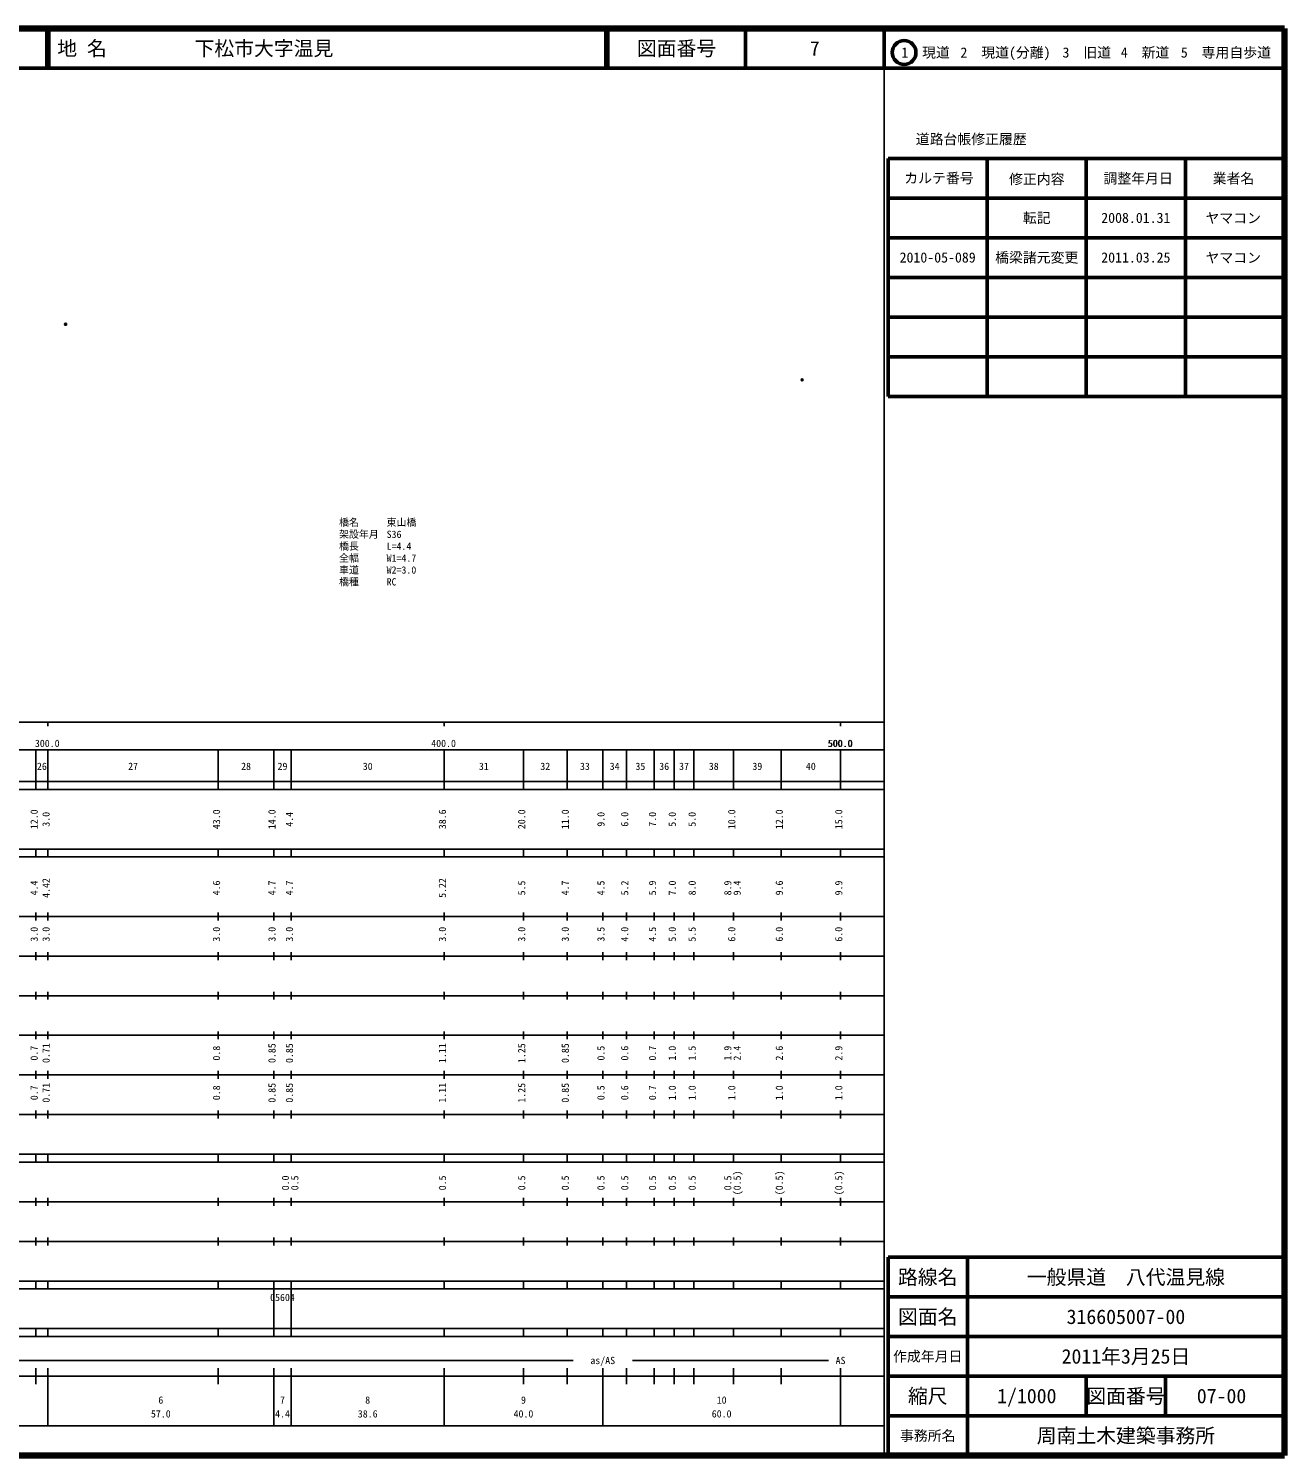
# Model space of a CAD drawing. Units: millimetres on the paper, with parts at other scales. Extents: x 40 to 680, y 20 to 380.
# Drawn here: x 363.1 to 680, y 20 to 380 of the extents above; entities that cross this region are included whole.
import ezdxf
from ezdxf.enums import TextEntityAlignment as Align

# ---------------------------------------------------------------- set-up
doc = ezdxf.new("R2010")
doc.units = ezdxf.units.MM
doc.header["$PDMODE"] = 32
doc.header["$PDSIZE"] = 0.5
for name, color, linetype in [('M-OTRS', 6, 'Continuous'), ('M-STR-HTXT', 7, 'Continuous'), ('M-TTL-TXT', 7, 'Continuous')]:
    doc.layers.add(name, color=color, linetype=linetype)
for name, color, linetype, lineweight in [('M-TTL', 2, 'Continuous', 140), ('M-TTL-BAND', 7, 'Continuous', 25), ('M-TTL-FRAM', 2, 'Continuous', 50), ('M-TTL-LINE', 7, 'Continuous', 50)]:
    doc.layers.add(name, color=color, linetype=linetype, lineweight=lineweight)
doc.styles.add('ＭＳ ゴシック', font='')
doc.styles.get('ＭＳ ゴシック').set_extended_font_data('MS Gothic')

msp = doc.modelspace()

# ---------------------------------------------------------------- linework, layer by layer
at = {"layer": 'M-OTRS'}
for p in [(372.491, 305.376), (558.306, 291.376)]:
    msp.add_point(p, dxfattribs=at)
at = {"layer": 'M-TTL'}
for p, q in [((680, 380), (40, 380)), ((680, 20), (680, 380)), ((40, 20), (680, 20))]:
    msp.add_line(p, q, dxfattribs=at)
at = {"layer": 'M-TTL-BAND'}
for p, q in [((579, 20), (579, 370)), ((40, 205), (579, 205)), ((368, 205), (368, 204)), ((468, 205), (468, 204)), ((568, 205), (568, 204)), ((68, 198), (579, 198)), ((365, 188), (365, 198)), ((368, 188), (368, 198)), ((411, 188), (411, 198)), ((425, 188), (425, 198)), ((429.4, 188), (429.4, 198)), ((468, 188), (468, 198)), ((488, 188), (488, 198)), ((499, 188), (499, 198)), ((508, 188), (508, 198)), ((514, 188), (514, 198)), ((521, 188), (521, 198)), ((526, 188), (526, 198)), ((531, 188), (531, 198)), ((541, 188), (541, 198)), ((553, 188), (553, 198)), ((568, 188), (568, 198)), ((40, 190), (579, 190)), ((40, 188), (579, 188)), ((40, 173), (579, 173)), ((365, 171), (365, 173)), ((368, 171), (368, 173)), ((411, 171), (411, 173)), ((425, 171), (425, 173)), ((429.4, 171), (429.4, 173)), ((468, 171), (468, 173)), ((488, 171), (488, 173)), ((499, 171), (499, 173)), ((508, 171), (508, 173)), ((514, 171), (514, 173)), ((521, 171), (521, 173)), ((526, 171), (526, 173)), ((531, 171), (531, 173)), ((541, 171), (541, 173)), ((553, 171), (553, 173)), ((568, 171), (568, 173)), ((40, 171), (579, 171)), ((40, 156), (579, 156)), ((365, 155), (365, 157)), ((368, 155), (368, 157)), ((411, 155), (411, 157)), ((425, 155), (425, 157)), ((429.4, 155), (429.4, 157)), ((468, 155), (468, 157)), ((488, 155), (488, 157)), ((499, 155), (499, 157)), ((508, 155), (508, 157)), ((514, 155), (514, 157)), ((521, 155), (521, 157)), ((526, 155), (526, 157)), ((531, 155), (531, 157)), ((541, 155), (541, 157)), ((553, 155), (553, 157)), ((568, 155), (568, 157)), ((46, 146), (579, 146)), ((365, 145), (365, 147)), ((368, 145), (368, 147)), ((411, 145), (411, 147)), ((425, 145), (425, 147)), ((429.4, 145), (429.4, 147)), ((468, 145), (468, 147)), ((488, 145), (488, 147)), ((499, 145), (499, 147)), ((508, 145), (508, 147)), ((514, 145), (514, 147)), ((521, 145), (521, 147)), ((526, 145), (526, 147)), ((531, 145), (531, 147)), ((541, 145), (541, 147)), ((553, 145), (553, 147)), ((568, 145), (568, 147)), ((365, 135), (365, 137)), ((368, 135), (368, 137)), ((411, 135), (411, 137)), ((425, 135), (425, 137)), ((429.4, 135), (429.4, 137)), ((468, 135), (468, 137)), ((488, 135), (488, 137)), ((499, 135), (499, 137)), ((508, 135), (508, 137)), ((514, 135), (514, 137)), ((521, 135), (521, 137)), ((526, 135), (526, 137)), ((531, 135), (531, 137)), ((541, 135), (541, 137)), ((553, 135), (553, 137)), ((568, 135), (568, 137)), ((52, 136), (579, 136)), ((46, 126), (579, 126)), ((365, 125), (365, 127)), ((368, 125), (368, 127)), ((411, 125), (411, 127)), ((425, 125), (425, 127)), ((429.4, 125), (429.4, 127)), ((468, 125), (468, 127)), ((488, 125), (488, 127)), ((499, 125), (499, 127)), ((508, 125), (508, 127)), ((514, 125), (514, 127)), ((521, 125), (521, 127)), ((526, 125), (526, 127)), ((531, 125), (531, 127)), ((541, 125), (541, 127)), ((553, 125), (553, 127)), ((568, 125), (568, 127)), ((52, 116), (579, 116)), ((365, 115), (365, 117)), ((368, 115), (368, 117)), ((411, 115), (411, 117)), ((425, 115), (425, 117)), ((429.4, 115), (429.4, 117)), ((468, 115), (468, 117)), ((488, 115), (488, 117)), ((499, 115), (499, 117)), ((508, 115), (508, 117)), ((514, 115), (514, 117)), ((521, 115), (521, 117)), ((526, 115), (526, 117)), ((531, 115), (531, 117)), ((541, 115), (541, 117)), ((553, 115), (553, 117)), ((568, 115), (568, 117)), ((46, 106), (579, 106)), ((365, 105), (365, 107)), ((368, 105), (368, 107)), ((411, 105), (411, 107)), ((425, 105), (425, 107)), ((429.4, 105), (429.4, 107)), ((468, 105), (468, 107)), ((488, 105), (488, 107)), ((499, 105), (499, 107)), ((508, 105), (508, 107)), ((514, 105), (514, 107)), ((521, 105), (521, 107)), ((526, 105), (526, 107)), ((531, 105), (531, 107)), ((541, 105), (541, 107)), ((553, 105), (553, 107)), ((568, 105), (568, 107)), ((40, 96), (579, 96)), ((40, 94), (579, 94)), ((365, 94), (365, 96)), ((368, 94), (368, 96)), ((411, 94), (411, 96)), ((425, 94), (425, 96)), ((429.4, 94), (429.4, 96)), ((468, 94), (468, 96)), ((488, 94), (488, 96)), ((499, 94), (499, 96)), ((508, 94), (508, 96)), ((514, 94), (514, 96)), ((521, 94), (521, 96)), ((526, 94), (526, 96)), ((531, 94), (531, 96)), ((541, 94), (541, 96)), ((553, 94), (553, 96)), ((568, 94), (568, 96)), ((49, 84), (579, 84)), ((365, 83), (365, 85)), ((368, 83), (368, 85)), ((411, 83), (411, 85)), ((425, 83), (425, 85)), ((429.4, 83), (429.4, 85)), ((468, 83), (468, 85)), ((488, 83), (488, 85)), ((499, 83), (499, 85)), ((508, 83), (508, 85)), ((514, 83), (514, 85)), ((521, 83), (521, 85)), ((526, 83), (526, 85)), ((531, 83), (531, 85)), ((541, 83), (541, 85)), ((553, 83), (553, 85)), ((568, 83), (568, 85)), ((40, 74), (579, 74)), ((365, 73), (365, 75)), ((368, 73), (368, 75)), ((411, 73), (411, 75)), ((425, 73), (425, 75)), ((429.4, 73), (429.4, 75)), ((468, 73), (468, 75)), ((488, 73), (488, 75)), ((499, 73), (499, 75)), ((508, 73), (508, 75)), ((514, 73), (514, 75)), ((521, 73), (521, 75)), ((526, 73), (526, 75)), ((531, 73), (531, 75)), ((541, 73), (541, 75)), ((553, 73), (553, 75)), ((568, 73), (568, 75)), ((40, 64), (579, 64)), ((40, 62), (579, 62)), ((365, 62), (365, 64)), ((368, 62), (368, 64)), ((411, 62), (411, 64)), ((425, 62), (425, 64)), ((425, 52), (425, 62)), ((429.4, 62), (429.4, 64)), ((429.4, 52), (429.4, 62)), ((468, 62), (468, 64)), ((488, 62), (488, 64)), ((499, 62), (499, 64)), ((508, 62), (508, 64)), ((514, 62), (514, 64)), ((521, 62), (521, 64)), ((526, 62), (526, 64)), ((531, 62), (531, 64)), ((541, 62), (541, 64)), ((553, 62), (553, 64)), ((568, 62), (568, 64)), ((40, 52), (579, 52)), ((365, 50), (365, 52)), ((368, 50), (368, 52)), ((411, 50), (411, 52)), ((425, 50), (425, 52)), ((429.4, 50), (429.4, 52)), ((468, 50), (468, 52)), ((488, 50), (488, 52)), ((499, 50), (499, 52)), ((508, 50), (508, 52)), ((514, 50), (514, 52)), ((521, 50), (521, 52)), ((526, 50), (526, 52)), ((531, 50), (531, 52)), ((541, 50), (541, 52)), ((553, 50), (553, 52)), ((568, 50), (568, 52)), ((40, 50), (579, 50)), ((71, 44), (500.5, 44)), ((515.5, 44), (565, 44)), ((40, 40), (579, 40)), ((365, 38), (365, 42)), ((368, 27.5), (368, 42)), ((411, 38), (411, 42)), ((425, 27.5), (425, 42)), ((429.4, 27.5), (429.4, 42)), ((468, 27.5), (468, 42)), ((488, 38), (488, 42)), ((499, 38), (499, 42)), ((508, 27.5), (508, 42)), ((514, 38), (514, 42)), ((521, 38), (521, 42)), ((526, 38), (526, 42)), ((531, 38), (531, 42)), ((541, 38), (541, 42)), ((553, 38), (553, 42)), ((568, 27.5), (568, 42)), ((68, 27.5), (579, 27.5))]:
    msp.add_line(p, q, dxfattribs=at)
at = {"layer": 'M-TTL-FRAM'}
for p, q in [((580, 347.197), (580, 287.197)), ((580, 347.197), (680, 347.197)), ((580, 287.197), (680, 287.197)), ((680, 70), (580, 70)), ((580, 70), (580, 20))]:
    msp.add_line(p, q, dxfattribs=at)
at = {"layer": 'M-TTL-LINE'}
for p, q in [((367.75, 380), (367.75, 370)), ((368.25, 380), (368.25, 370)), ((508.747, 380), (508.747, 370)), ((509.247, 380), (509.247, 370)), ((543.997, 380), (543.997, 370)), ((579, 380), (579, 370)), ((40, 370), (680, 370)), ((605, 347.197), (605, 287.197)), ((630, 347.197), (630, 287.197)), ((655, 347.197), (655, 287.197)), ((580, 337.197), (680, 337.197)), ((580, 327.197), (680, 327.197)), ((580, 317.197), (680, 317.197)), ((580, 307.197), (680, 307.197)), ((580, 297.197), (680, 297.197)), ((600, 70), (600, 20)), ((680, 60), (580, 60)), ((680, 50), (580, 50)), ((680, 40), (580, 40)), ((630, 40), (630, 30)), ((650, 40), (650, 30)), ((680, 30), (580, 30))]:
    msp.add_line(p, q, dxfattribs=at)
msp.add_circle((584.031, 373.958), 3, dxfattribs=at)

# ---------------------------------------------------------------- texts
at = {"layer": 'M-STR-HTXT', "style": 'ＭＳ ゴシック'}
for s, p in [('橋名', (441.476, 253.94)), ('東山橋', (453.476, 253.94)), ('架設年月', (441.476, 250.94)), ('S36', (453.476, 250.94)), ('橋長', (441.476, 247.94)), ('L=4.4', (453.476, 247.94)), ('全幅', (441.476, 244.94)), ('W1=4.7', (453.476, 244.94)), ('橋種', (441.476, 238.94)), ('車道', (441.476, 241.94)), ('W2=3.0', (453.476, 241.94)), ('RC', (453.476, 238.94))]:
    msp.add_text(s, height=1.833, dxfattribs=at).set_placement(p, align=Align.BOTTOM_LEFT)
at = {"layer": 'M-TTL-BAND', "style": 'ＭＳ ゴシック'}
for s, p in [('300.0', (367.844, 198.195)), ('400.0', (467.844, 198.195)), ('500.0', (567.844, 198.195)), ('500.0', (568, 198.195)), ('26', (366.5, 192.405)), ('27', (389.5, 192.405)), ('28', (418, 192.405)), ('29', (427.2, 192.405)), ('30', (448.7, 192.405)), ('31', (478, 192.405)), ('32', (493.5, 192.405)), ('33', (503.5, 192.405)), ('34', (511, 192.405)), ('35', (517.5, 192.405)), ('36', (523.5, 192.405)), ('37', (528.5, 192.405)), ('38', (536, 192.405)), ('39', (547, 192.405)), ('40', (560.5, 192.405)), ('as/AS', (508, 42.5)), ('AS', (568, 42.5)), ('6', (396.5, 32.523)), ('7', (427.2, 32.523)), ('8', (448.7, 32.523)), ('9', (488, 32.523)), ('10', (538, 32.523)), ('57.0', (396.5, 29.033)), ('4.4', (427.2, 29.033)), ('38.6', (448.7, 29.033)), ('40.0', (488, 29.033)), ('60.0', (538, 29.033))]:
    msp.add_text(s, height=1.833, dxfattribs=at).set_placement(p, align=Align.BOTTOM_CENTER)
for s, p in [('12.0', (366, 180.5)), ('3.0', (369, 180.5)), ('43.0', (412, 180.5)), ('14.0', (426, 180.5)), ('4.4', (430.4, 180.5)), ('38.6', (469, 180.5)), ('20.0', (489, 180.5)), ('11.0', (500, 180.5)), ('9.0', (509, 180.5)), ('6.0', (515, 180.5)), ('7.0', (522, 180.5)), ('5.0', (527, 180.5)), ('5.0', (532, 180.5)), ('10.0', (542, 180.5)), ('12.0', (554, 180.5)), ('15.0', (569, 180.5)), ('4.4', (366, 163.174)), ('4.42', (369, 163.174)), ('4.6', (412, 163.174)), ('4.7', (426, 163.174)), ('4.7', (430.4, 163.174)), ('5.22', (469, 163.174)), ('5.5', (489, 163.174)), ('4.7', (500, 163.174)), ('4.5', (509, 163.174)), ('5.2', (515, 163.174)), ('5.9', (522, 163.174)), ('7.0', (527, 163.174)), ('8.0', (532, 163.174)), ('8.9', (541, 163.174)), ('9.4', (543.37, 163.174)), ('9.6', (554, 163.174)), ('9.9', (569, 163.174)), ('3.0', (366, 151.5)), ('3.0', (369, 151.5)), ('3.0', (412, 151.5)), ('3.0', (426, 151.5)), ('3.0', (430.4, 151.5)), ('3.0', (469, 151.5)), ('3.0', (489, 151.5)), ('3.0', (500, 151.5)), ('3.5', (509, 151.5)), ('4.0', (515, 151.5)), ('4.5', (522, 151.5)), ('5.0', (527, 151.5)), ('5.5', (532, 151.5)), ('6.0', (542, 151.5)), ('6.0', (554, 151.5)), ('6.0', (569, 151.5)), ('0.7', (366, 121.5)), ('0.71', (369, 121.5)), ('0.8', (412, 121.5)), ('0.85', (426, 121.5)), ('0.85', (430.4, 121.5)), ('1.11', (469, 121.5)), ('1.25', (489, 121.5)), ('0.85', (500, 121.5)), ('0.5', (509, 121.5)), ('0.6', (515, 121.5)), ('0.7', (522, 121.5)), ('1.0', (527, 121.5)), ('1.5', (532, 121.5)), ('1.9', (541, 121.5)), ('2.4', (543.37, 121.5)), ('2.6', (554, 121.5)), ('2.9', (569, 121.5)), ('0.7', (366, 111.5)), ('0.71', (369, 111.5)), ('0.8', (412, 111.5)), ('0.85', (426, 111.5)), ('0.85', (430.4, 111.5)), ('1.11', (469, 111.5)), ('1.25', (489, 111.5)), ('0.85', (500, 111.5)), ('0.5', (509, 111.5)), ('0.6', (515, 111.5)), ('0.7', (522, 111.5)), ('1.0', (527, 111.5)), ('1.0', (532, 111.5)), ('1.0', (542, 111.5)), ('1.0', (554, 111.5)), ('1.0', (569, 111.5)), ('0.0', (429.4, 88.764)), ('0.5', (431.77, 88.764)), ('0.5', (469, 88.764)), ('0.5', (489, 88.764)), ('0.5', (500, 88.764)), ('0.5', (509, 88.764)), ('0.5', (515, 88.764)), ('0.5', (522, 88.764)), ('0.5', (527, 88.764)), ('0.5', (532, 88.764)), ('0.5', (541, 88.764)), ('(0.5)', (543.37, 88.764)), ('(0.5)', (554, 88.764)), ('(0.5)', (569, 88.764))]:
    msp.add_text(s, height=1.833, rotation=90, dxfattribs=at).set_placement(p, align=Align.BOTTOM_CENTER)
msp.add_text('05604', height=1.833, dxfattribs=at).set_placement((424.075, 58.405), align=Align.BOTTOM_LEFT)
at = {"layer": 'M-TTL-TXT', "style": 'ＭＳ ゴシック'}
for s, p in [('地 名', (370.38, 375)), ('下松市大字温見', (405.024, 375))]:
    msp.add_text(s, height=3.666, dxfattribs=at).set_placement(p, align=Align.MIDDLE_LEFT)
for s, height, p in [('図面番号', 3.666, (526.622, 375)), ('7', 3.666, (561.497, 375)), ('1\u3000現道', 2.566, (589.448, 373.958)), ('2\u3000現道(分離)', 2.566, (609.619, 373.958)), ('3\u3000旧道', 2.566, (630.121, 373.958)), ('4\u3000新道', 2.566, (644.824, 373.958)), ('5\u3000専用自歩道', 2.566, (665.228, 373.958)), ('道路台帳修正履歴', 2.566, (600.968, 352.113)), ('カルテ番号', 2.566, (592.839, 342.277)), ('修正内容', 2.566, (617.509, 342.023)), ('調整年月日', 2.566, (643.089, 342.197)), ('業者名', 2.566, (667.134, 342.197)), ('転記', 2.566, (617.5, 332.245)), ('2008.01.31', 2.566, (642.5, 332.245)), ('ヤマコン', 2.566, (667.077, 332.189)), ('2010-05-089', 2.566, (592.5, 322.245)), ('橋梁諸元変更', 2.566, (617.5, 322.245)), ('2011.03.25', 2.566, (642.5, 322.245)), ('ヤマコン', 2.566, (667.077, 322.189)), ('路線名', 3.666, (590, 65)), ('路線名', 3.666, (590, 65)), ('一般県道\u3000八代温見線', 3.666, (640, 65)), ('図面名', 3.666, (590, 55)), ('図面名', 3.666, (590, 55)), ('316605007-00', 3.666, (640, 55)), ('2011年3月25日', 3.666, (640, 45)), ('作成年月日', 2.566, (590, 45)), ('作成年月日', 2.566, (590, 45)), ('縮尺', 3.666, (590, 35)), ('縮尺', 3.666, (590, 35)), ('1/1000', 3.666, (615, 35)), ('図面番号', 3.666, (640, 35)), ('図面番号', 3.666, (640, 35)), ('07-00', 3.666, (664.125, 35)), ('事務所名', 2.566, (590, 25)), ('事務所名', 2.566, (590, 25)), ('周南土木建築事務所', 3.666, (640, 25))]:
    msp.add_text(s, height=height, dxfattribs=at).set_placement(p, align=Align.MIDDLE_CENTER)

doc.saveas('drawing.dxf')
